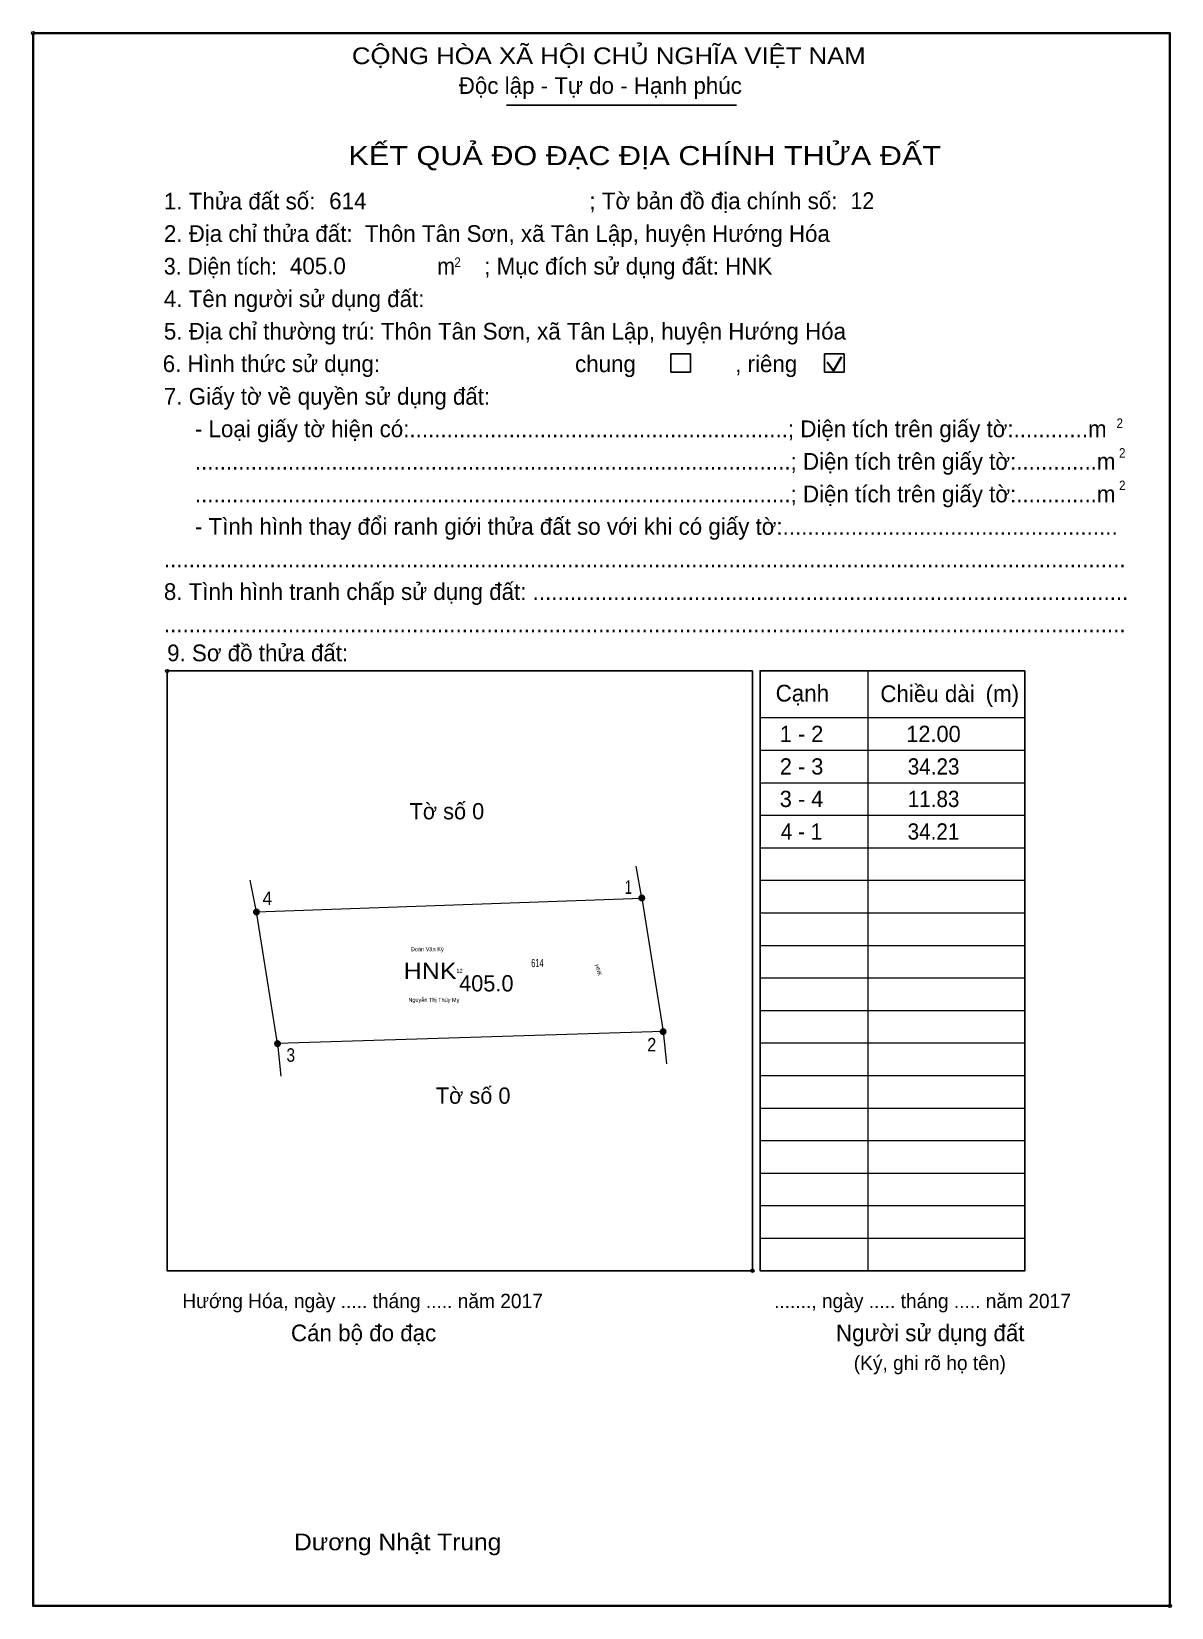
# Model space of a CAD drawing. Header units: metres. Extents: x 548055 to 548157, y 1837663 to 1837803.
import ezdxf
from ezdxf.enums import TextEntityAlignment as Align

# ---------------------------------------------------------------- set-up
doc = ezdxf.new("R2010")
doc.units = ezdxf.units.M
doc.header["$LTSCALE"] = 0.58
doc.header["$PDMODE"] = 32
doc.header["$PDSIZE"] = 0.29
for name, color, linetype, lineweight in [('1', 7, 'Continuous', 13), ('10', 7, 'Continuous', 13), ('11', 7, 'Continuous', 25), ('2', 7, 'Continuous', 35), ('27', 7, 'Continuous', 13), ('50', 7, 'Continuous', 25)]:
    doc.layers.add(name, color=color, linetype=linetype, lineweight=lineweight)
for name, color, linetype in [('13', 7, 'Continuous'), ('15', 7, 'Continuous'), ('18', 7, 'Continuous'), ('19', 7, 'Continuous'), ('21', 7, 'Continuous'), ('36', 7, 'Continuous'), ('48', 7, 'Continuous'), ('52', 7, 'Continuous'), ('6', 7, 'Continuous'), ('9', 7, 'Continuous')]:
    doc.layers.add(name, color=color, linetype=linetype)

msp = doc.modelspace()

# ---------------------------------------------------------------- hatches: boundary and pattern name
at = {"layer": '11'}
for points in [[(548109.8705, 1837725.94, 1), (548109.3895, 1837725.94, 1)], [(548075.6805, 1837724.7, 1), (548075.1995, 1837724.7, 1)], [(548075.6805, 1837724.7, 1), (548075.1995, 1837724.7, 1)], [(548077.5505, 1837713.02, 1), (548077.0695, 1837713.02, 1)], [(548111.7605, 1837714.09, 1), (548111.2795, 1837714.09, 1)]]:
    msp.add_hatch(color=256, dxfattribs=at).paths.add_polyline_path(points)

# ---------------------------------------------------------------- linework, layer by layer
at = {"layer": '1', "lineweight": 25}
for p, q in [((548097.62, 1837796.26), (548118.02, 1837796.26)), ((548143.63, 1837692.88), (548143.63, 1837746.1))]:
    msp.add_line(p, q, dxfattribs=at)
at = {"layer": '1', "lineweight": 35}
for p, q in [((548126.07, 1837773.46), (548126.65, 1837772.71)), ((548126.65, 1837772.71), (548127.34, 1837773.96))]:
    msp.add_line(p, q, dxfattribs=at)
at = {"layer": '1'}
for p, q in [((548129.68, 1837746.1), (548129.68, 1837692.88)), ((548120.13, 1837741.95), (548136.28, 1837741.95)), ((548136.28, 1837741.95), (548143.63, 1837741.95)), ((548120.13, 1837739.06), (548136.28, 1837739.06)), ((548136.28, 1837739.06), (548143.63, 1837739.06)), ((548120.13, 1837736.17), (548136.28, 1837736.17)), ((548136.28, 1837736.17), (548143.63, 1837736.17)), ((548120.13, 1837733.29), (548136.28, 1837733.29)), ((548136.28, 1837733.29), (548143.63, 1837733.29)), ((548120.13, 1837730.4), (548136.28, 1837730.4)), ((548136.28, 1837730.4), (548143.63, 1837730.4)), ((548120.13, 1837727.51), (548136.28, 1837727.51)), ((548136.28, 1837727.51), (548143.63, 1837727.51)), ((548120.13, 1837724.63), (548136.28, 1837724.63)), ((548136.28, 1837724.63), (548143.63, 1837724.63)), ((548120.13, 1837721.74), (548136.28, 1837721.74)), ((548136.28, 1837721.74), (548143.63, 1837721.74)), ((548120.13, 1837718.85), (548136.28, 1837718.85)), ((548136.28, 1837718.85), (548143.63, 1837718.85)), ((548120.13, 1837715.97), (548136.28, 1837715.97)), ((548136.28, 1837715.97), (548143.63, 1837715.97)), ((548120.13, 1837713.08), (548136.28, 1837713.08)), ((548136.28, 1837713.08), (548143.63, 1837713.08)), ((548120.13, 1837710.2), (548136.28, 1837710.2)), ((548136.28, 1837710.2), (548143.63, 1837710.2)), ((548120.13, 1837707.31), (548136.28, 1837707.31)), ((548136.28, 1837707.31), (548143.63, 1837707.31)), ((548120.13, 1837704.42), (548136.28, 1837704.42)), ((548136.28, 1837704.42), (548143.63, 1837704.42)), ((548120.13, 1837701.54), (548136.28, 1837701.54)), ((548136.28, 1837701.54), (548143.63, 1837701.54)), ((548120.13, 1837698.65), (548136.28, 1837698.65)), ((548136.28, 1837698.65), (548143.63, 1837698.65)), ((548120.13, 1837695.76), (548136.28, 1837695.76)), ((548136.28, 1837695.76), (548143.63, 1837695.76))]:
    msp.add_line(p, q, dxfattribs=at)
at = {"layer": '1', "lineweight": 25}
msp.add_lwpolyline([(548067.51, 1837746.08), (548119.45, 1837746.08), (548119.45, 1837692.88), (548067.51, 1837692.88)], close=True, dxfattribs=at)
msp.add_lwpolyline([(548143.63, 1837746.1), (548120.13, 1837746.1), (548120.13, 1837692.88), (548143.63, 1837692.88), (548143.63, 1837693.4)], dxfattribs=at)
at = {"layer": '1'}
for p in [(548055.62, 1837802.66), (548067.51, 1837746.08), (548119.45, 1837692.88), (548156.49, 1837663.15)]:
    msp.add_point(p, dxfattribs=at)
at = {"layer": '10'}
msp.add_lwpolyline([(548075.44, 1837724.7), (548109.63, 1837725.94), (548111.52, 1837714.09), (548077.31, 1837713.02)], close=True, dxfattribs=at)
at = {"layer": '11'}
for centre in [(548109.63, 1837725.94), (548075.44, 1837724.7), (548075.44, 1837724.7), (548077.31, 1837713.02), (548111.52, 1837714.09)]:
    msp.add_circle(centre, 0.2405, dxfattribs=at)
at = {"layer": '2'}
msp.add_lwpolyline([(548055.62, 1837802.66), (548156.49, 1837802.66), (548156.49, 1837663.15), (548055.62, 1837663.15)], close=True, dxfattribs=at)
at = {"layer": '27'}
for p, q in [((548109.63, 1837725.94), (548109.13, 1837728.78)), ((548075.44, 1837724.7), (548074.88, 1837727.53)), ((548077.31, 1837713.02), (548077.61, 1837710.15)), ((548111.52, 1837714.09), (548111.82, 1837711.22))]:
    msp.add_line(p, q, dxfattribs=at)
at = {"layer": '50'}
for points in [[(548112.22, 1837774.2), (548113.95, 1837774.2), (548113.95, 1837772.59), (548112.22, 1837772.59)], [(548125.85, 1837774.2), (548127.58, 1837774.2), (548127.58, 1837772.59), (548125.85, 1837772.59)]]:
    msp.add_lwpolyline(points, close=True, dxfattribs=at)

# ---------------------------------------------------------------- texts
at = {"layer": '1'}
for s, height, width, p in [('CỘNG HÒA XÃ HỘI CHỦ NGHĨA VIỆT NAM', 1.482, 1.15, (548083.91, 1837799.91)), ('3. Diện tích:', 1.482, 0.95, (548067.22, 1837781.25)), ('m', 1.482, 0.95, (548091.48, 1837781.25)), ('2', 0.8465, 0.9, (548093, 1837781.92)), ('2', 0.8465, 0.9, (548151.76, 1837767.64)), ('2', 0.8465, 0.9, (548151.98, 1837765)), ('2', 0.8465, 0.9, (548151.98, 1837762.12)), ('Dương Nhật Trung', 1.482, 1.1, (548078.77, 1837668.08))]:
    msp.add_text(s, height=height, dxfattribs=dict(at, width=width)).set_placement(p)
for s, height, p in [('Độc lập - Tự do - Hạnh phúc', 1.482, (548093.39, 1837797.27)), ('1. Thửa đất số:', 1.482, (548067.22, 1837787.02)), ('; Tờ bản đồ địa chính số:', 1.482, (548104.98, 1837787.04)), ('2. Địa chỉ thửa đất:', 1.482, (548067.22, 1837784.14)), ('; Mục đích sử dụng đất: HNK', 1.482, (548095.65, 1837781.25)), ('4. Tên người sử dụng đất:', 1.482, (548067.22, 1837778.36)), ('5. Địa chỉ thường trú: Thôn Tân Sơn, xã Tân Lập, huyện Hướng Hóa', 1.482, (548067.22, 1837775.48)), ('chung                , riêng', 1.482, (548103.71, 1837772.59)), ('7. Giấy tờ về quyền sử dụng đất:', 1.482, (548067.22, 1837769.7)), ('     - Loại giấy tờ hiện có:.............................................................; Diện tích trên giấy tờ:............m', 1.482, (548067.22, 1837766.82)), ('     ................................................................................................; Diện tích trên giấy tờ:.............m', 1.482, (548067.22, 1837763.93)), ('     ................................................................................................; Diện tích trên giấy tờ:.............m', 1.482, (548067.22, 1837761.04)), ('     - Tình hình thay đổi ranh giới thửa đất so với khi có giấy tờ:......................................................', 1.482, (548067.22, 1837758.16)), ('...........................................................................................................................................................', 1.482, (548067.22, 1837755.27)), ('8. Tình hình tranh chấp sử dụng đất: ................................................................................................', 1.482, (548067.22, 1837752.38)), ('...........................................................................................................................................................', 1.482, (548067.22, 1837749.5)), ('9. Sơ đồ thửa đất:', 1.482, (548067.51, 1837746.94)), ('Cạnh', 1.482, (548121.51, 1837743.37)), ('Chiều dài', 1.482, (548130.8, 1837743.32)), ('(m)', 1.482, (548140.14, 1837743.34)), ('Hướng Hóa, ngày ..... tháng ..... năm 2017', 1.27, (548068.86, 1837689.56)), ('......., ngày ..... tháng ..... năm 2017', 1.27, (548121.37, 1837689.56)), ('Cán bộ đo đạc', 1.482, (548078.5, 1837686.62)), ('Người sử dụng đất', 1.482, (548126.86, 1837686.62)), ('(Ký, ghi rõ họ tên)', 1.27, (548128.44, 1837684.07))]:
    msp.add_text(s, height=height, dxfattribs=at).set_placement(p)
at = {"layer": '1', "width": 1.2}
msp.add_text('KẾT QUẢ ĐO ĐẠC ĐỊA CHÍNH THỬA ĐẤT', height=1.693, dxfattribs=at).set_placement((548109.89, 1837790.95), align=Align.CENTER)
at = {"layer": '13', "width": 0.9}
msp.add_text('Đoàn Văn Kỳ', height=0.3608, dxfattribs=at).set_placement((548090.595, 1837721.22), align=Align.CENTER)
at = {"layer": '13', "width": 1.15}
msp.add_text('HNK', height=1.443, dxfattribs=at).set_placement((548093.19, 1837718.76), align=Align.RIGHT)
at = {"layer": '13'}
msp.add_text('405.0', height=1.443, dxfattribs=at).set_placement((548095.835, 1837717.65), align=Align.CENTER)
at = {"layer": '15', "width": 0.85}
msp.add_text('Nguyễn Thị Thùy Mỵ', height=0.3608, dxfattribs=at).set_placement((548091.18, 1837716.72), align=Align.CENTER)
at = {"layer": '18', "width": 0.85}
msp.add_text('12', height=0.3608, dxfattribs=at).set_placement((548093.455, 1837719.3), align=Align.CENTER)
at = {"layer": '19'}
msp.add_text('HNK', height=0.3608, rotation=290, dxfattribs=at).set_placement((548105.6077, 1837719.4917), align=Align.CENTER)
at = {"layer": '21', "width": 0.6}
msp.add_text('614', height=0.7216, dxfattribs=at).set_placement((548100.365, 1837719.81), align=Align.CENTER)
at = {"layer": '36'}
for p in [(548092.335, 1837732.92), (548094.665, 1837707.69)]:
    msp.add_text('Tờ số 0', height=1.443, dxfattribs=at).set_placement(p, align=Align.CENTER)
at = {"layer": '48'}
msp.add_text('6. Hình thức sử dụng:', height=1.482, dxfattribs=at).set_placement((548067.12, 1837772.6))
at = {"layer": '52'}
for s, p in [('1 - 2', (548123.805, 1837739.78)), ('12.00', (548135.515, 1837739.78)), ('2 - 3', (548123.81, 1837736.89)), ('3 - 4', (548123.805, 1837734.01))]:
    msp.add_text(s, height=1.443, dxfattribs=at).set_placement(p, align=Align.CENTER)
at = {"layer": '52', "width": 0.95}
for s, p in [('34.23', (548135.525, 1837736.89)), ('11.83', (548135.525, 1837734.01)), ('4 - 1', (548123.81, 1837731.12)), ('34.21', (548135.515, 1837731.12))]:
    msp.add_text(s, height=1.443, dxfattribs=at).set_placement(p, align=Align.CENTER)
at = {"layer": '6'}
for s, p in [('614', (548081.89, 1837787.04)), ('Thôn Tân Sơn, xã Tân Lập, huyện Hướng Hóa', (548085.05, 1837784.14)), ('405.0', (548078.41, 1837781.27))]:
    msp.add_text(s, height=1.482, dxfattribs=at).set_placement(p)
at = {"layer": '6', "width": 0.95}
msp.add_text('12', height=1.482, dxfattribs=at).set_placement((548128.16, 1837787.06))
at = {"layer": '9'}
for s, width, p in [('1', 0.75, (548108.44, 1837726.31)), ('4', 0.95, (548076.4, 1837725.31)), ('2', 0.9, (548110.515, 1837712.33)), ('3', 0.85, (548078.48, 1837711.41))]:
    msp.add_text(s, height=1.203, dxfattribs=dict(at, width=width)).set_placement(p, align=Align.CENTER)

doc.saveas('drawing.dxf')
